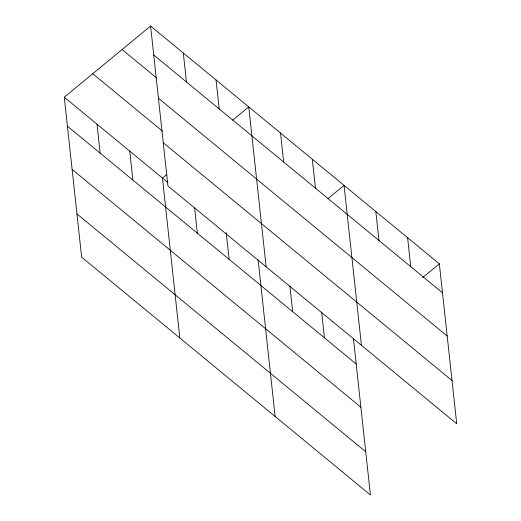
<?xml version="1.0" encoding="UTF-8"?>
<svg xmlns="http://www.w3.org/2000/svg" width="521" height="521" viewBox="0 0 521 521"><rect width="100%" height="100%" fill="white"/><g stroke="black" fill="none" stroke-linecap="round" stroke-linejoin="round"><path stroke-width="0.78" d="M353.394 338.24L370.418 494.95L81.647 257.146L64.272 97.219L150.582 26.05L439.353 263.854L456.728 423.781L167.951 185.977L150.582 26.05M166.792 174.496L162.454 178.071L179.83 337.999M232.666 120.175L248.764 106.903L266.14 266.83M327.963 198.657L344.062 185.378L361.431 345.306M422.635 277.641L439.353 263.854M153.728 55.018L442.505 292.822M122.096 49.534L156.678 78.013M158.423 98.235L447.194 336.038M92.751 73.735L162.532 131.194M163.262 142.761L452.033 380.564M64.272 97.219L168.062 182.689M67.417 126.18L356.195 363.99M72.113 169.397L360.89 407.207M76.952 213.929L365.722 451.733M407.591 237.7L410.737 266.661M375.823 211.539L378.969 240.507M312.294 159.224L315.439 188.185M321.633 312.079L324.427 337.829M280.526 133.063L283.678 162.031M289.865 285.925L292.665 311.669M258.103 259.764L275.127 416.474M216.033 79.954L219.185 108.922M226.251 232.802L229.129 259.354M183.307 52.999L186.453 81.966M194.567 207.449L197.368 233.193M129.729 151.116L132.875 180.084M96.997 124.167L100.143 153.135"/></g></svg>
